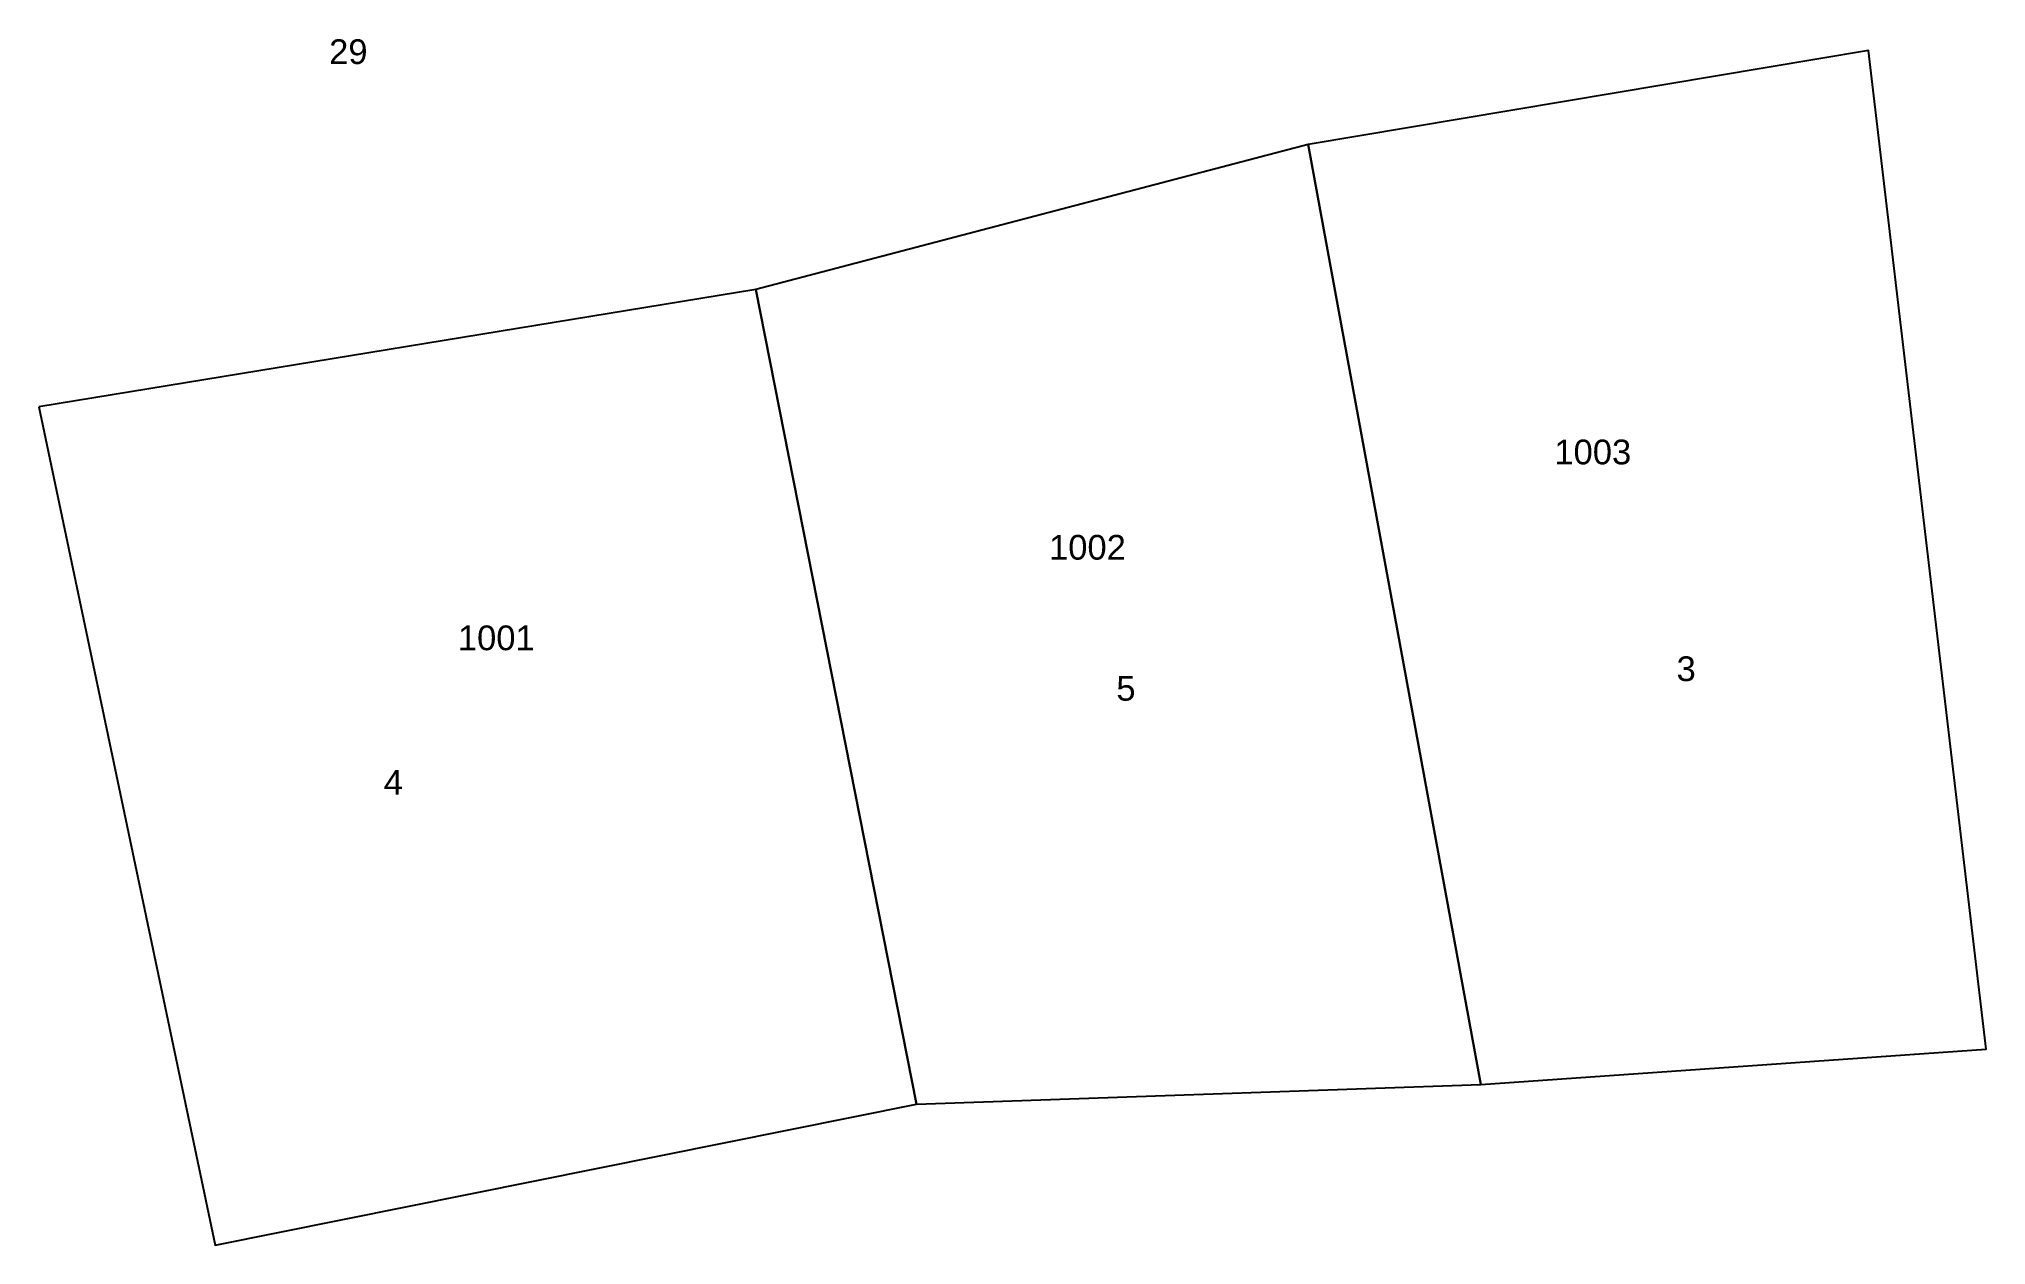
# Model space of a CAD drawing. Header units: metres. Extents: x 334372.8 to 334471.2, y 474718.6 to 474779.5.
import ezdxf

# ---------------------------------------------------------------- set-up
doc = ezdxf.new("R2010")
doc.units = ezdxf.units.M
for name, color, linetype in [('INDEX', 7, 'Continuous'), ('NrCadGeneral', 7, 'Continuous'), ('SECTOR', 7, 'Continuous'), ('TERENURI', 7, 'Continuous')]:
    doc.layers.add(name, color=color, linetype=linetype)
doc.styles.get("Standard").update_dxf_attribs({"font": 'Arial.ttf'})

msp = doc.modelspace()

# ---------------------------------------------------------------- linework, layer by layer
at = {"layer": 'TERENURI'}
for points in [[(334436.973, 474774.199), (334445.685, 474726.679), (334471.227, 474728.461), (334465.287, 474778.951)], [(334409.055, 474766.873), (334417.173, 474725.689), (334445.685, 474726.679), (334436.973, 474774.199)], [(334372.821, 474760.933), (334381.731, 474718.561), (334417.173, 474725.689), (334409.055, 474766.873)]]:
    msp.add_lwpolyline(points, close=True, dxfattribs=at)

# ---------------------------------------------------------------- texts
at = {"layer": 'INDEX'}
for s, p in [('3', (334455.585, 474747.073)), ('5', (334427.271, 474746.083)), ('4', (334390.245, 474741.331))]:
    msp.add_text(s, height=1.25, dxfattribs=at).set_placement(p)
at = {"layer": 'NrCadGeneral'}
for s, p in [('1003', (334449.409, 474758.032)), ('1002', (334423.869, 474753.213)), ('1001', (334393.993, 474748.635))]:
    msp.add_text(s, height=1.25, dxfattribs=at).set_placement(p)
at = {"layer": 'SECTOR'}
msp.add_text('29', height=1.25, dxfattribs=at).set_placement((334387.487, 474778.271))

doc.saveas('drawing.dxf')
